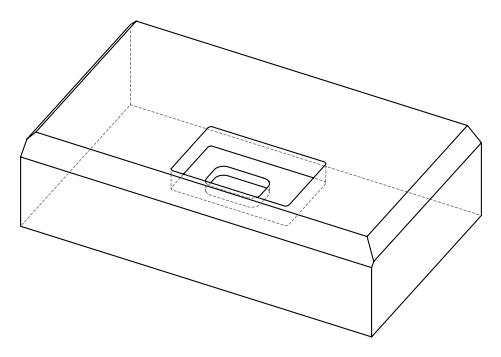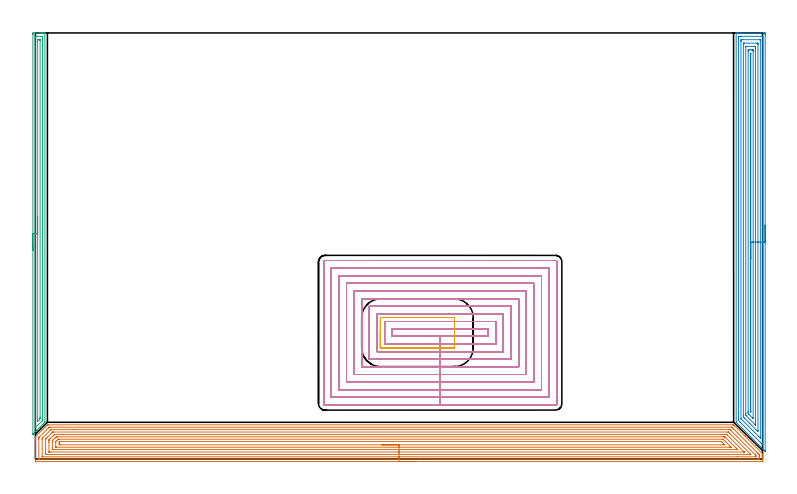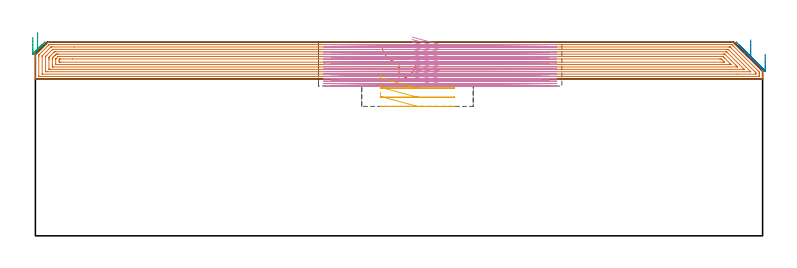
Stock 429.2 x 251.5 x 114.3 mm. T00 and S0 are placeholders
(PLAN: 5 operations, 2 tool changes, 152.7 min)
(1 AREA_MILL | FG_CHAMFER_SURFACE | UGT0205_001 | 27.32 min | 101028 mm3)
(2 AREA_MILL_1 | FG_CHAMFER_SURFACE_1 | UGT0205_001 | 13.53 min | 34454 mm3)
(3 AREA_MILL_2 | FG_CHAMFER_SURFACE_2 | UGT0205_001 | 5.8 min | 5853 mm3)
(4 MILL_RECTANGULAR_POCKET | POCKET_RECTANGULAR_STRAIGHT | NXT0201_008 | Follow Part, ap 1.5, ae 75% | 104.93 min | 339320 mm3)
(5 MILL_RECTANGULAR_POCKET_1 | POCKET_RECTANGULAR_STRAIGHT_1 | UGT0201_105 | Follow Part, ap 5.5, ae 75% | 1.15 min | 30226 mm3)
(TOOL UGT0205_001 | Chamfer Mill 20 x 3 x 45 deg. | D20 FL50 Z2)
(TOOL NXT0201_008 | ENDMILL 6mm [2P460-0600-NA 1630] | D6 FL26 Z6)
(TOOL UGT0201_105 | End Mill 22 mm | D22 FL25 Z2)
(OP 1 AREA_MILL)
G17 G21 G94 G90
T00 M6
G54
G17 G0 G90 X224.6 Y-1.5 S1061 M3
G43 Z124.3 H0
Z102.6
G94 G1 X224.562 Z101.728 F250.
X224.448 Z100.864
X224.259 Z100.012
X223.997 Z99.18
X223.663 Z98.374
X223.26 Z97.6
X222.791 Z96.864
X222.26 Z96.172
X221.671 Z95.529
X221.028 Z94.94
X220.336 Z94.408
X219.6 Z93.94
X218.826 Z93.537
X218.02 Z93.203
X217.188 Z92.941
X216.336 Z92.752
X215.472 Z92.638
X214.6 Z92.6
X0.619
X0.029 Y-1.494 Z92.604
X0.007 Y-1.492 Z92.606
X0. Y-0.905 Z93.193
Y9.796 Z103.89
Y11.235 Z105.331
Y11.579 Z105.674
Y12.268 Z106.368
Y12.917 Z107.016
X0.001 Y13.02 Z107.119
X0.01 Y13.1 Z107.195
X0.083 Y13.184 Z107.282
X6.966 Y20.066 Z114.164
X7.105 Y20.198 Z114.287
X7.767 Y20.2 Z114.3
X411.605
X412.095 Y20.197 Z114.288
X412.232 Y20.069 Z114.167
X412.242 Y20.058 Z114.158
X418.716 Y13.586 Z107.683
X428.748 Y3.554 Z97.651
X429.191 Y3.108 Z97.207
X429.195 Y3.102 Z97.201
X429.2 Y3.072 Z97.171
Y2.662 Z96.761
Y2.591 Z96.69
Y1.77 Z95.865
Y0.534 Z94.631
Y-0.013 Z94.081
Y-0.631 Z93.464
X429.198 Y-0.905 Z93.19
X429.193 Y-1.491 Z92.605
X429.17 Y-1.493 Z92.603
X428.581 Y-1.5 Z92.6
X214.6
Y-0.086 Z94.014
X2.333
X2.188 Y-0.084 Z94.016
X2.091 Y-0.082 Z94.018
X2.019 Y-0.079 Z94.021
X2.01 Y-0.069 Z94.031
X2.007 Y-0.013 Z94.087
X2.001 Y0.391 Z94.491
Y11.579 Z105.679
X2.002 Y11.983 Z106.083
X2.01 Y12.471 Z106.571
X2.025 Y12.664 Z106.764
X2.117 Y12.759 Z106.859
X2.406 Y13.056 Z107.156
X7.767 Y18.417 Z112.517
X7.916 Y18.564 Z112.664
X8.069 Y18.713 Z112.813
X8.134 Y18.772 Z112.872
X8.369 Y18.781 Z112.881
X8.515 Y18.784 Z112.884
X8.588 Y18.785 Z112.885
X8.66 Y18.786 Z112.886
X410.785 Y18.785 Z112.885
X410.93 Y18.782 Z112.882
X411.026 Y18.779 Z112.879
X411.066 Y18.773 Z112.873
X411.079 Y18.763 Z112.863
X411.134 Y18.713 Z112.813
X411.605 Y18.245 Z112.345
X412.029 Y17.821 Z111.921
X426.296 Y3.554 Z97.654
X426.794 Y3.054 Z97.154
X427.178 Y2.662 Z96.762
X427.193 Y2.263 Z96.363
X427.198 Y1.77 Z95.87
X427.2 Y1.365 Z95.465
Y0.879 Z94.979
X427.199 Y0.474 Z94.574
X427.192 Y-0.013 Z94.087
X427.19 Y-0.062 Z94.038
X427.176 Y-0.079 Z94.021
X426.866 Y-0.086 Z94.014
X214.6
Y1.328 Z95.428
X4.193 Y1.329 Z95.429
X4.046 Y1.33 Z95.43
X4.021 Y1.332 Z95.432
X4.015 Y1.334 Z95.434
X4.01 Y1.347 Z95.447
X4.004 Y1.449 Z95.549
X4.001 Y1.578 Z95.678
X4. Y11.772 Z105.872
X4.002 Y11.965 Z106.065
X4.006 Y12.093 Z106.193
X4.01 Y12.194 Z106.294
X4.039 Y12.227 Z106.327
X4.193 Y12.393 Z106.493
X8.729 Y16.93 Z111.03
X9.146 Y17.337 Z111.437
X9.174 Y17.362 Z111.462
X9.223 Y17.365 Z111.465
X9.333 Y17.369 Z111.469
X9.554 Y17.371 Z111.471
X22.9
X409.376
X409.818 Y17.369 Z111.469
X409.965 Y17.366 Z111.466
X410.015 Y17.365 Z111.465
X410.056 Y17.333 Z111.433
X410.14 Y17.253 Z111.353
X410.47 Y16.93 Z111.03
X424.738 Y2.662 Z96.762
X425.007 Y2.391 Z96.491
X425.154 Y2.234 Z96.334
X425.19 Y2.192 Z96.292
X425.194 Y2.091 Z96.191
X425.198 Y1.963 Z96.063
X425.199 Y1.77 Z95.87
Y1.579 Z95.679
X425.193 Y1.385 Z95.485
X425.19 Y1.336 Z95.436
X425.171 Y1.334 Z95.434
X425.117 Y1.331 Z95.431
X425.007 Y1.329 Z95.429
X414.292 Y1.328 Z95.428
X214.6
Y2.743 Z96.843
X6.792
X6.051 Y2.749 Z96.849
X6.014
X6.01 Y2.792 Z96.892
X6.005 Y2.897 Z96.997
X6.002 Y3.109 Z97.209
X6. Y3.534 Z97.634
X6.001 Y11.579 Z105.679
X6.006 Y11.688 Z105.788
X6.01 Y11.741 Z105.841
X6.045 Y11.784 Z105.884
X6.18 Y11.925 Z106.025
X6.351 Y12.101 Z106.201
X6.72 Y12.471 Z106.571
X9.554 Y15.305 Z109.405
X9.921 Y15.671 Z109.771
X10.098 Y15.846 Z109.946
X10.165 Y15.908 Z110.008
X10.202 Y15.941 Z110.041
X10.246 Y15.95 Z110.05
X10.447 Y15.955 Z110.055
X10.529 Y15.956 Z110.056
X408.112 Y15.957 Z110.057
X408.925 Y15.951 Z110.051
X408.975 Y15.95 Z110.05
X409.027 Y15.912 Z110.012
X409.14 Y15.804 Z109.904
X409.364 Y15.585 Z109.685
X409.805 Y15.146 Z109.246
X422.045 Y2.906 Z97.006
X422.145 Y2.804 Z96.904
X422.193 Y2.752 Z96.852
X422.195 Y2.746 Z96.846
X422.194 Y2.745 Z96.845
X422.173 Y2.744 Z96.844
X421.433 Y2.743 Z96.843
X214.6
Y4.157 Z98.257
X8.66 Y4.158 Z98.258
X8.052 Y4.161 Z98.261
X8.02 Y4.164 Z98.264
X8.01 Y4.169 Z98.269
X8.004 Y4.209 Z98.309
X8.001 Y4.446 Z98.546
X8. Y9.796 Z103.896
Y10.688 Z104.788
X8.001 Y11.017 Z105.117
X8.003 Y11.182 Z105.282
X8.008 Y11.264 Z105.364
X8.012 Y11.302 Z105.402
X8.027 Y11.32 Z105.42
X8.279 Y11.579 Z105.679
X8.469 Y11.77 Z105.87
X8.66 Y11.962 Z106.062
X10.7 Y14.002 Z108.102
X10.953 Y14.254 Z108.354
X11.148 Y14.447 Z108.547
X11.216 Y14.51 Z108.61
X11.24 Y14.53 Z108.63
X11.27 Y14.536 Z108.636
X11.341 Y14.538 Z108.638
X11.946 Y14.542 Z108.642
X407.138 Y14.543 Z108.643
X407.744 Y14.541 Z108.641
X407.886 Y14.538 Z108.638
X407.954 Y14.536 Z108.636
X408.031 Y14.466 Z108.566
X408.246 Y14.254 Z108.354
X415.626 Y6.876 Z100.976
X417.859 Y4.643 Z98.743
X418.056 Y4.446 Z98.546
X418.25 Y4.248 Z98.348
X418.303 Y4.191 Z98.291
X418.327 Y4.163 Z98.263
X418.32 Y4.162 Z98.262
X418.245 Y4.159 Z98.259
X418.148 Y4.157 Z98.257
X214.6
Y5.571 Z99.671
X10.447 Y5.572 Z99.672
X10.211 Y5.573 Z99.673
X10.074 Y5.576 Z99.676
X10.013 Y5.578 Z99.678
X10.01 Y5.612 Z99.712
X10.003 Y5.781 Z99.881
X10.001 Y6.229 Z100.329
X10. Y6.675 Z100.775
Y10.242 Z104.342
X10.004 Y10.688 Z104.788
X10.008 Y10.799 Z104.899
X10.012 Y10.852 Z104.952
X10.045 Y10.889 Z104.989
X10.143 Y10.991 Z105.091
X10.447 Y11.299 Z105.399
X10.587 Y11.44 Z105.54
X11.48 Y12.332 Z106.432
X11.619 Y12.471 Z106.571
X11.928 Y12.776 Z106.876
X12.234 Y13.076 Z107.176
X12.297 Y13.122 Z107.222
X12.352 Y13.124 Z107.224
X12.471 Y13.127 Z107.227
X13.128 Y13.129 Z107.229
X13.362
X406.244
X406.48 Y13.128 Z107.228
X406.808 Y13.124 Z107.224
X406.889 Y13.122 Z107.222
X406.929 Y13.111 Z107.211
X406.984 Y13.06 Z107.16
X407.138 Y12.913 Z107.013
X410.712 Y9.341 Z103.441
X413.392 Y6.66 Z100.76
X413.823 Y6.229 Z100.329
X414.285 Y5.765 Z99.865
X414.435 Y5.608 Z99.708
X414.461 Y5.579 Z99.679
X414.417 Y5.577 Z99.677
X414.285 Y5.574 Z99.674
X414.05 Y5.572 Z99.672
X214.6 Y5.571 Z99.671
Y6.985 Z101.085
X12.369 Y6.986 Z101.086
X12.234 Y6.987 Z101.087
X12.099 Y6.99 Z101.09
X12.017 Y6.992 Z101.092
X12.01 Y7.043 Z101.143
X12.006 Y7.121 Z101.221
X12.001 Y7.353 Z101.453
Y9.796 Z103.896
X12.002 Y10.028 Z104.128
X12.009 Y10.263 Z104.363
X12.014 Y10.405 Z104.505
X12.26 Y10.662 Z104.762
X13.177 Y11.579 Z105.679
X13.275 Y11.67 Z105.77
X13.315 Y11.705 Z105.805
X13.479 Y11.709 Z105.809
X13.75 Y11.713 Z105.813
X13.886 Y11.714 Z105.814
X14.021 Y11.715 Z105.815
X405.351 Y11.714 Z105.814
X405.487 Y11.712 Z105.812
X405.757 Y11.708 Z105.808
X405.893 Y11.698 Z105.798
X405.935 Y11.66 Z105.76
X406.021 Y11.579 Z105.679
X406.244 Y11.358 Z105.458
X406.916 Y10.688 Z104.788
X409.818 Y7.785 Z101.885
X410.48 Y7.121 Z101.221
X410.572 Y7.024 Z101.124
X410.595 Y6.996 Z101.096
X410.597 Y6.992 Z101.092
X410.541 Y6.99 Z101.09
X410.361 Y6.987 Z101.087
X409.818 Y6.985 Z101.085
X214.6
Y8.4 Z102.5
X14.915
X14.524 Y8.402 Z102.502
X14.021 Y8.407 Z102.507
X14.001 Y8.904 Z103.004
X14. Y8.925 Z103.025
X14.001 Y9.796 Z103.896
X14.002 Y9.815 Z103.915
X14.021 Y9.962 Z104.062
X14.265 Y10.209 Z104.309
X14.334 Y10.275 Z104.375
X14.364 Y10.294 Z104.394
X14.413 Y10.296 Z104.396
X14.915 Y10.299 Z104.399
X21.853 Y10.3 Z104.4
X403.953
X404.458 Y10.297 Z104.397
X404.853 Y10.293 Z104.393
X405.351 Y9.803 Z103.903
X406.244 Y8.909 Z103.009
X406.743 Y8.407 Z102.507
X406.244 Y8.402 Z102.502
X405.856 Y8.4 Z102.5
X214.6
X213.728 Z102.538
X212.863 Z102.651
X212.012 Z102.84
X211.18 Z103.103
X210.374 Z103.436
X209.6 Z103.839
X208.864 Z104.308
X208.172 Z104.839
X207.529 Z105.428
X206.94 Z106.072
X206.408 Z106.764
X205.94 Z107.5
X205.537 Z108.273
X205.203 Z109.079
X204.941 Z109.911
X204.752 Z110.763
X204.638 Z111.628
X204.6 Z112.5
G0 Z124.3
M5
M2
(OP 2 AREA_MILL_1)
G17 G21 G94 G90
T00 M6
G54
G17 G0 G90 X430.7 Y138.05 S1061 M3
G43 Z124.3 H0
Z107.2
G94 G1 Y138.012 Z106.328 F250.
Y137.898 Z105.464
Y137.709 Z104.612
Y137.447 Z103.78
Y137.113 Z102.974
Y136.71 Z102.2
Y136.241 Z101.464
Y135.71 Z100.772
Y135.121 Z100.129
Y134.478 Z99.54
Y133.786 Z99.008
Y133.05 Z98.54
Y132.276 Z98.137
Y131.47 Z97.803
Y130.638 Z97.541
Y129.786 Z97.352
Y128.922 Z97.238
Y128.05 Z97.2
Y4.848
X430.695 Y4.622 Z97.203
X430.693 Y4.618 Z97.204
X430.677 Y4.622 Z97.221
X430.34 Y4.96 Z97.56
X430.148 Y5.151 Z97.749
X413.685 Y21.614 Z114.214
X413.629 Y21.673 Z114.27
X413.607 Y21.7 Z114.293
X413.6 Y22.191 Z114.3
Y251.329
X413.603 Y251.491 Z114.288
X413.641 Y251.5 Z114.25
X414.023 Z113.877
X414.361 Z113.539
X415.041 Z112.854
X416.27 Z111.627
X416.818 Z111.076
X417.433 Z110.463
X429.534 Z98.364
X430.148 Y251.496 Z97.75
X430.692 Y251.492 Z97.206
X430.694 Y251.431 Z97.204
X430.699 Y250.882 Z97.201
X430.7 Y250.327 Z97.2
Y128.05
X429.286 Z98.614
Y9.684
X429.285 Y8.791 Z98.615
X429.284 Y8.766 Z98.616
X429.259 Y8.503 Z98.641
X428.962 Y8.791 Z98.938
X428.371 Y9.379 Z99.529
X428.065 Y9.684 Z99.835
X415.929 Y21.82 Z111.971
X415.561 Y22.191 Z112.339
X415.041 Y22.721 Z112.859
X415.016 Y23.084 Z112.884
X415.015 Y23.11 Z112.885
X415.014 Y34.488 Z112.886
Y248.202
X415.015 Y249.096 Z112.885
X415.016 Y249.121 Z112.884
X415.041 Y249.49 Z112.859
X415.529 Y249.498 Z112.371
X415.929 Y249.499 Z111.971
X416.416 Y249.5 Z111.484
X428.371 Y249.499 Z99.529
X428.859 Y249.498 Z99.041
X429.259 Y249.49 Z98.641
X429.284 Y249.096 Z98.616
X429.285 Y249.07 Z98.615
X429.286 Y128.05 Z98.614
X427.872 Z100.028
X427.871 Y13.258 Z100.029
X427.87 Y12.867 Z100.03
X427.866 Y12.364 Z100.034
X427.865 Y12.35 Z100.035
X427.842 Y12.364 Z100.058
X427.482 Y12.719 Z100.418
X426.942 Y13.258 Z100.958
X424.485 Y15.714 Z103.415
X416.818 Y23.382 Z111.082
X416.522 Y23.682 Z111.378
X416.45 Y23.759 Z111.45
X416.435 Y23.777 Z111.465
X416.433 Y23.8 Z111.467
X416.43 Y23.847 Z111.47
X416.429 Y23.977 Z111.471
Y246.416
X416.431 Y246.805 Z111.469
X416.435 Y247.309 Z111.465
X416.445 Y247.49 Z111.455
X416.631 Y247.497 Z111.269
X416.818 Y247.499 Z111.082
X417.517 Y247.5 Z110.383
X427.292 Z100.608
X427.482 Y247.498 Z100.418
X427.672 Y247.495 Z100.228
X427.798 Y247.49 Z100.102
X427.865 Y247.478 Z100.035
X427.867 Y247.439 Z100.033
X427.869 Y247.309 Z100.031
X427.871 Y246.918 Z100.029
X427.872 Y128.05 Z100.028
X426.457 Z101.443
Y16.968
X426.456 Y16.831 Z101.444
X426.45 Y16.223 Z101.45
X425.82 Y16.831 Z102.08
X421.798 Y20.851 Z106.102
X418.671 Y23.977 Z109.229
X418.595 Y24.053 Z109.305
X418.188 Y24.462 Z109.712
X417.985 Y24.67 Z109.915
X417.885 Y24.776 Z110.015
X417.85 Y24.825 Z110.05
X417.848 Y24.871 Z110.052
X417.843 Y25.627 Z110.057
Y25.764
Y244.629
X417.847 Y245.381 Z110.053
X417.849 Y245.484 Z110.051
X417.946 Y245.49 Z109.954
X418.162 Y245.496 Z109.738
X418.595 Y245.5 Z109.305
X425.727 Z102.173
X426.146 Y245.497 Z101.754
X426.355 Y245.492 Z101.545
X426.45 Y245.488 Z101.45
X426.452 Y245.416 Z101.448
X426.457 Y244.766 Z101.443
Y244.629
Y128.05
X425.043 Z102.857
Y20.176
X425.042 Y20.1 Z102.858
X425.04 Y20.074 Z102.86
X425.039 Y20.072 Z102.861
X425.019 Y20.088 Z102.881
X424.938 Y20.163 Z102.962
X424.816 Y20.282 Z103.084
X424.694 Y20.404 Z103.206
X419.484 Y25.615 Z108.416
X419.337 Y25.764 Z108.563
X419.288 Y25.822 Z108.612
X419.264 Y25.855 Z108.636
X419.262 Y25.879 Z108.638
X419.259 Y25.99 Z108.641
X419.257 Y26.657 Z108.643
Y26.886
Y243.07
X419.26 Y243.299 Z108.64
X419.264 Y243.451 Z108.636
X419.266 Y243.491 Z108.634
X419.28 Y243.493 Z108.62
X419.321 Y243.496 Z108.579
X419.484 Y243.499 Z108.416
X419.719 Y243.5 Z108.181
X424.162 Y243.499 Z103.738
X424.816 Y243.493 Z103.084
X425.027 Y243.49 Z102.873
X425.037 Y243.07 Z102.863
X425.041 Y242.842 Z102.859
X425.042 Y242.615 Z102.858
X425.043 Y128.05 Z102.857
X423.629 Z104.271
Y24.278
X423.627 Y23.977 Z104.273
X423.625 Y23.939 Z104.275
X423.623 Y23.936 Z104.277
X423.618 Y23.937 Z104.282
X423.572 Y23.977 Z104.328
X421.261 Y26.286 Z106.639
X420.892 Y26.657 Z107.008
X420.768 Y26.788 Z107.132
X420.678 Y26.885 Z107.222
X420.676 Y26.955 Z107.224
X420.673 Y27.249 Z107.227
X420.671 Y27.551 Z107.229
Y28.144
Y240.755
X420.673 Y241.056 Z107.227
X420.676 Y241.352 Z107.224
X420.679 Y241.49 Z107.221
X420.823 Y241.496 Z107.077
X421.261 Y241.499 Z106.639
X421.708 Y241.5 Z106.192
X422.597 Z105.303
X423.039 Y241.499 Z104.861
X423.489 Y241.496 Z104.411
X423.607 Y241.49 Z104.293
X423.622 Y241.479 Z104.278
X423.624 Y241.442 Z104.276
X423.627 Y241.358 Z104.273
X423.628 Y241.056 Z104.272
X423.629 Y240.462 Z104.271
Y128.05
X422.215 Z105.685
X422.214 Y28.314 Z105.686
X422.213 Y28.184 Z105.687
X422.208 Y27.924 Z105.692
X422.205 Y27.803 Z105.695
X422.192 Y27.814 Z105.708
X422.15 Y27.859 Z105.75
X422.092 Y28.444 Z105.808
X422.089 Y28.505 Z105.811
X422.085 Y29.337 Z105.815
Y29.402
X422.086 Y239.269 Z105.814
X422.087 Y239.332 Z105.813
X422.091 Y239.398 Z105.809
X422.099 Y239.49 Z105.801
X422.15 Y239.496 Z105.75
X422.183 Y239.497 Z105.717
X422.202 Y239.494 Z105.698
X422.207 Y239.492 Z105.693
X422.209 Y239.463 Z105.691
X422.214 Y239.334 Z105.686
Y239.269
X422.215 Y128.05 Z105.685
Y127.178 Z105.723
Y126.313 Z105.837
Y125.462 Z106.026
Y124.63 Z106.288
Y123.824 Z106.622
Y123.05 Z107.025
Y122.314 Z107.494
Y121.622 Z108.025
Y120.979 Z108.614
Y120.39 Z109.257
Y119.858 Z109.95
Y119.39 Z110.685
Y118.987 Z111.459
Y118.653 Z112.265
Y118.391 Z113.097
Y118.202 Z113.949
Y118.088 Z114.814
Y118.05 Z115.685
G0 Z124.3
M5
M2
(OP 3 AREA_MILL_2)
G17 G21 G94 G90
T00 M6
G54
G17 G0 G90 X-1.5 Y123.05 S1061 M3
G43 Z124.3 H0
Z117.2
G94 G1 Y123.088 Z116.328 F250.
Y123.202 Z115.464
Y123.391 Z114.612
Y123.653 Z113.78
Y123.987 Z112.974
Y124.39 Z112.2
Y124.859 Z111.464
Y125.39 Z110.772
Y125.979 Z110.129
Y126.622 Z109.54
Y127.314 Z109.008
Y128.05 Z108.54
Y128.824 Z108.137
Y129.63 Z107.803
Y130.462 Z107.541
Y131.314 Z107.352
Y132.179 Z107.238
Y133.05 Z107.2
Y250.466
X-1.499 Y250.891 Z107.201
X-1.495 Y251.353 Z107.203
X-1.491 Y251.491 Z107.205
X-1.038 Y251.5 Z107.659
X2.491 Z111.185
X3.051 Z111.748
X3.373 Z112.069
X3.934 Z112.63
X4.256 Z112.95
X5.263 Z113.962
X5.593 Y251.493 Z114.283
X5.597 Y251.492 Z114.288
X5.6 Y251.337 Z114.3
Y22.351
X5.595 Y21.694 Z114.289
X5.579 Y21.679 Z114.279
X4.467 Y20.566 Z113.165
X4.02 Y20.12 Z112.719
X2.986 Y19.086 Z111.685
X2.785 Y18.884 Z111.483
X2.682 Y18.781 Z111.379
X2.124 Y18.224 Z110.823
X1.903 Y18.001 Z110.6
X1.789 Y17.888 Z110.486
X1.263 Y17.362 Z109.962
X1.021 Y17.119 Z109.717
X0.896 Y16.995 Z109.594
X0.401 Y16.501 Z109.1
X0.138 Y16.237 Z108.835
X0.004 Y16.102 Z108.701
X-0.461 Y15.639 Z108.239
X-0.744 Y15.354 Z107.952
X-1.337 Y14.763 Z107.362
X-1.479 Y14.629 Z107.22
X-1.498 Y14.614 Z107.201
X-1.5 Y14.763 Z107.2
Y133.05
X-0.086 Z108.614
X-0.085 Y249.311 Z108.615
X-0.084 Y249.413 Z108.616
X-0.082 Y249.464 Z108.618
X-0.08 Y249.482 Z108.62
X-0.053 Y249.49 Z108.647
X0.339 Y249.498 Z109.039
X0.727 Y249.499 Z109.427
X1.219 Y249.5 Z109.919
X2.983 Z111.683
X3.373 Y249.499 Z112.073
X3.869 Y249.497 Z112.569
X4.082 Y249.49 Z112.782
X4.179 Y249.478 Z112.879
X4.185 Y249.177 Z112.885
Y249.105
Y23.315
Y23.244
X4.179 Y22.834 Z112.879
X4.176 Y22.737 Z112.876
X4.122 Y22.679 Z112.822
X4.028 Y22.581 Z112.728
X3.802 Y22.351 Z112.502
X3.586 Y22.136 Z112.286
X0.125 Y18.674 Z108.825
X0.036 Y18.586 Z108.736
X-0.051 Y18.502 Z108.649
X-0.066 Y18.49 Z108.634
X-0.075 Y18.484 Z108.625
X-0.079 Y18.503 Z108.621
X-0.084 Y18.709 Z108.616
X-0.085 Y18.781 Z108.615
X-0.086 Y19.4 Z108.614
Y133.05
X1.328 Z110.028
X1.329 Y246.71 Z110.029
X1.331 Y247.32 Z110.031
X1.334 Y247.461 Z110.034
X1.335 Y247.488 Z110.035
X1.372 Y247.493 Z110.072
X1.433 Y247.498 Z110.133
X1.609 Y247.499 Z110.309
X2.314 Z111.014
X2.491 Y247.496 Z111.191
X2.669 Y247.49 Z111.369
X2.765 Y247.481 Z111.465
X2.768 Y247.414 Z111.468
X2.769 Y247.32 Z111.469
X2.771 Y247.036 Z111.471
Y24.746
X2.768 Y24.137 Z111.468
X2.765 Y23.86 Z111.465
X2.76 Y23.771 Z111.46
X2.702 Y23.71 Z111.402
X2.491 Y23.492 Z111.191
X1.481 Y22.48 Z110.181
X1.351 Y22.351 Z110.051
X1.342 Y22.347 Z110.042
X1.337 Z110.037
X1.334 Y22.351 Z110.034
X1.331 Y22.369 Z110.031
X1.329 Y22.634 Z110.029
X1.328 Y133.05 Z110.028
Y133.922 Z110.066
Y134.787 Z110.18
Y135.638 Z110.369
Y136.47 Z110.632
Y137.276 Z110.965
Y138.05 Z111.368
Y138.786 Z111.837
Y139.478 Z112.368
Y140.121 Z112.957
Y140.711 Z113.601
Y141.242 Z114.293
Y141.71 Z115.028
Y142.113 Z115.802
Y142.447 Z116.608
Y142.709 Z117.44
Y142.898 Z118.292
Y143.012 Z119.157
Y143.05 Z120.028
G0 Z124.3
M5
M2
(OP 4 MILL_RECTANGULAR_POCKET)
G17 G21 G94 G90
T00 M6
G54
G17 G0 G90 X222.334 Y72.4 S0 M3
G43 Z124.3 H1
Z117.3
G94 G1 X238.9 Z112.861 F250.
X267.2 F500.
Y76.7
X210.6
Y72.4
X238.9
Y67.9
X271.7
Y81.2
X206.1
Y67.9
X238.9
Y63.4
X276.2
Y85.7
X201.6
Y63.4
X238.9
Y58.9
X280.7
Y90.2
X197.1
Y58.9
X238.9
Y54.4
X285.2
Y94.7
X192.6
Y54.4
X238.9
Y49.9
X289.7
Y99.2
X188.1
Y49.9
X238.9
Y45.4
X294.2
Y103.7
X183.6
Y45.4
X238.9
Y40.9
X298.7
Y108.2
X179.1
Y40.9
X238.9
Y36.4
X303.2
Y112.7
X174.6
Y36.4
X238.9
Y31.9
X307.
G3 X307.7 Y32.6 R0.7
G1 Y116.5
G3 X307. Y117.2 R0.7
G1 X170.8
G3 X170.1 Y116.5 R0.7
G1 Y32.6
G3 X170.8 Y31.9 R0.7
G1 X238.9
X239.9
G0 X222.334 Y72.4 Z115.861
G1 X238.9 Z111.422 F250.
X267.2 F500.
Y76.7
X210.6
Y72.4
X238.9
Y67.9
X271.7
Y81.2
X206.1
Y67.9
X238.9
Y63.4
X276.2
Y85.7
X201.6
Y63.4
X238.9
Y58.9
X280.7
Y90.2
X197.1
Y58.9
X238.9
Y54.4
X285.2
Y94.7
X192.6
Y54.4
X238.9
Y49.9
X289.7
Y99.2
X188.1
Y49.9
X238.9
Y45.4
X294.2
Y103.7
X183.6
Y45.4
X238.9
Y40.9
X298.7
Y108.2
X179.1
Y40.9
X238.9
Y36.4
X303.2
Y112.7
X174.6
Y36.4
X238.9
Y31.9
X307.
G3 X307.7 Y32.6 R0.7
G1 Y116.5
G3 X307. Y117.2 R0.7
G1 X170.8
G3 X170.1 Y116.5 R0.7
G1 Y32.6
G3 X170.8 Y31.9 R0.7
G1 X238.9
X239.9
G0 X222.334 Y72.4 Z114.422
G1 X238.9 Z109.983 F250.
X267.2 F500.
Y76.7
X210.6
Y72.4
X238.9
Y67.9
X271.7
Y81.2
X206.1
Y67.9
X238.9
Y63.4
X276.2
Y85.7
X201.6
Y63.4
X238.9
Y58.9
X280.7
Y90.2
X197.1
Y58.9
X238.9
Y54.4
X285.2
Y94.7
X192.6
Y54.4
X238.9
Y49.9
X289.7
Y99.2
X188.1
Y49.9
X238.9
Y45.4
X294.2
Y103.7
X183.6
Y45.4
X238.9
Y40.9
X298.7
Y108.2
X179.1
Y40.9
X238.9
Y36.4
X303.2
Y112.7
X174.6
Y36.4
X238.9
Y31.9
X307.
G3 X307.7 Y32.6 R0.7
G1 Y116.5
G3 X307. Y117.2 R0.7
G1 X170.8
G3 X170.1 Y116.5 R0.7
G1 Y32.6
G3 X170.8 Y31.9 R0.7
G1 X238.9
X239.9
G0 X222.334 Y72.4 Z112.983
G1 X238.9 Z108.544 F250.
X267.2 F500.
Y76.7
X210.6
Y72.4
X238.9
Y67.9
X271.7
Y81.2
X206.1
Y67.9
X238.9
Y63.4
X276.2
Y85.7
X201.6
Y63.4
X238.9
Y58.9
X280.7
Y90.2
X197.1
Y58.9
X238.9
Y54.4
X285.2
Y94.7
X192.6
Y54.4
X238.9
Y49.9
X289.7
Y99.2
X188.1
Y49.9
X238.9
Y45.4
X294.2
Y103.7
X183.6
Y45.4
X238.9
Y40.9
X298.7
Y108.2
X179.1
Y40.9
X238.9
Y36.4
X303.2
Y112.7
X174.6
Y36.4
X238.9
Y31.9
X307.
G3 X307.7 Y32.6 R0.7
G1 Y116.5
G3 X307. Y117.2 R0.7
G1 X170.8
G3 X170.1 Y116.5 R0.7
G1 Y32.6
G3 X170.8 Y31.9 R0.7
G1 X238.9
X239.9
G0 X222.334 Y72.4 Z111.544
G1 X238.9 Z107.105 F250.
X267.2 F500.
Y76.7
X210.6
Y72.4
X238.9
Y67.9
X271.7
Y81.2
X206.1
Y67.9
X238.9
Y63.4
X276.2
Y85.7
X201.6
Y63.4
X238.9
Y58.9
X280.7
Y90.2
X197.1
Y58.9
X238.9
Y54.4
X285.2
Y94.7
X192.6
Y54.4
X238.9
Y49.9
X289.7
Y99.2
X188.1
Y49.9
X238.9
Y45.4
X294.2
Y103.7
X183.6
Y45.4
X238.9
Y40.9
X298.7
Y108.2
X179.1
Y40.9
X238.9
Y36.4
X303.2
Y112.7
X174.6
Y36.4
X238.9
Y31.9
X307.
G3 X307.7 Y32.6 R0.7
G1 Y116.5
G3 X307. Y117.2 R0.7
G1 X170.8
G3 X170.1 Y116.5 R0.7
G1 Y32.6
G3 X170.8 Y31.9 R0.7
G1 X238.9
X239.9
G0 X222.334 Y72.4 Z110.105
G1 X238.9 Z105.667 F250.
X267.2 F500.
Y76.7
X210.6
Y72.4
X238.9
Y67.9
X271.7
Y81.2
X206.1
Y67.9
X238.9
Y63.4
X276.2
Y85.7
X201.6
Y63.4
X238.9
Y58.9
X280.7
Y90.2
X197.1
Y58.9
X238.9
Y54.4
X285.2
Y94.7
X192.6
Y54.4
X238.9
Y49.9
X289.7
Y99.2
X188.1
Y49.9
X238.9
Y45.4
X294.2
Y103.7
X183.6
Y45.4
X238.9
Y40.9
X298.7
Y108.2
X179.1
Y40.9
X238.9
Y36.4
X303.2
Y112.7
X174.6
Y36.4
X238.9
Y31.9
X307.
G3 X307.7 Y32.6 R0.7
G1 Y116.5
G3 X307. Y117.2 R0.7
G1 X170.8
G3 X170.1 Y116.5 R0.7
G1 Y32.6
G3 X170.8 Y31.9 R0.7
G1 X238.9
X239.9
G0 X222.334 Y72.4 Z108.667
G1 X238.9 Z104.228 F250.
X267.2 F500.
Y76.7
X210.6
Y72.4
X238.9
Y67.9
X271.7
Y81.2
X206.1
Y67.9
X238.9
Y63.4
X276.2
Y85.7
X201.6
Y63.4
X238.9
Y58.9
X280.7
Y90.2
X197.1
Y58.9
X238.9
Y54.4
X285.2
Y94.7
X192.6
Y54.4
X238.9
Y49.9
X289.7
Y99.2
X188.1
Y49.9
X238.9
Y45.4
X294.2
Y103.7
X183.6
Y45.4
X238.9
Y40.9
X298.7
Y108.2
X179.1
Y40.9
X238.9
Y36.4
X303.2
Y112.7
X174.6
Y36.4
X238.9
Y31.9
X307.
G3 X307.7 Y32.6 R0.7
G1 Y116.5
G3 X307. Y117.2 R0.7
G1 X170.8
G3 X170.1 Y116.5 R0.7
G1 Y32.6
G3 X170.8 Y31.9 R0.7
G1 X238.9
X239.9
G0 X222.334 Y72.4 Z107.228
G1 X238.9 Z102.789 F250.
X267.2 F500.
Y76.7
X210.6
Y72.4
X238.9
Y67.9
X271.7
Y81.2
X206.1
Y67.9
X238.9
Y63.4
X276.2
Y85.7
X201.6
Y63.4
X238.9
Y58.9
X280.7
Y90.2
X197.1
Y58.9
X238.9
Y54.4
X285.2
Y94.7
X192.6
Y54.4
X238.9
Y49.9
X289.7
Y99.2
X188.1
Y49.9
X238.9
Y45.4
X294.2
Y103.7
X183.6
Y45.4
X238.9
Y40.9
X298.7
Y108.2
X179.1
Y40.9
X238.9
Y36.4
X303.2
Y112.7
X174.6
Y36.4
X238.9
Y31.9
X307.
G3 X307.7 Y32.6 R0.7
G1 Y116.5
G3 X307. Y117.2 R0.7
G1 X170.8
G3 X170.1 Y116.5 R0.7
G1 Y32.6
G3 X170.8 Y31.9 R0.7
G1 X238.9
X239.9
G0 X222.334 Y72.4 Z105.789
G1 X238.9 Z101.35 F250.
X267.2 F500.
Y76.7
X210.6
Y72.4
X238.9
Y67.9
X271.7
Y81.2
X206.1
Y67.9
X238.9
Y63.4
X276.2
Y85.7
X201.6
Y63.4
X238.9
Y58.9
X280.7
Y90.2
X197.1
Y58.9
X238.9
Y54.4
X285.2
Y94.7
X192.6
Y54.4
X238.9
Y49.9
X289.7
Y99.2
X188.1
Y49.9
X238.9
Y45.4
X294.2
Y103.7
X183.6
Y45.4
X238.9
Y40.9
X298.7
Y108.2
X179.1
Y40.9
X238.9
Y36.4
X303.2
Y112.7
X174.6
Y36.4
X238.9
Y31.9
X307.
G3 X307.7 Y32.6 R0.7
G1 Y116.5
G3 X307. Y117.2 R0.7
G1 X170.8
G3 X170.1 Y116.5 R0.7
G1 Y32.6
G3 X170.8 Y31.9 R0.7
G1 X238.9
X239.9
G0 X222.334 Y72.4 Z104.35
G1 X238.9 Z99.911 F250.
X267.2 F500.
Y76.7
X210.6
Y72.4
X238.9
Y67.9
X271.7
Y81.2
X206.1
Y67.9
X238.9
Y63.4
X276.2
Y85.7
X201.6
Y63.4
X238.9
Y58.9
X280.7
Y90.2
X197.1
Y58.9
X238.9
Y54.4
X285.2
Y94.7
X192.6
Y54.4
X238.9
Y49.9
X289.7
Y99.2
X188.1
Y49.9
X238.9
Y45.4
X294.2
Y103.7
X183.6
Y45.4
X238.9
Y40.9
X298.7
Y108.2
X179.1
Y40.9
X238.9
Y36.4
X303.2
Y112.7
X174.6
Y36.4
X238.9
Y31.9
X307.
G3 X307.7 Y32.6 R0.7
G1 Y116.5
G3 X307. Y117.2 R0.7
G1 X170.8
G3 X170.1 Y116.5 R0.7
G1 Y32.6
G3 X170.8 Y31.9 R0.7
G1 X238.9
X239.9
G0 X222.334 Y72.4 Z102.911
G1 X238.9 Z98.472 F250.
X267.2 F500.
Y76.7
X210.6
Y72.4
X238.9
Y67.9
X271.7
Y81.2
X206.1
Y67.9
X238.9
Y63.4
X276.2
Y85.7
X201.6
Y63.4
X238.9
Y58.9
X280.7
Y90.2
X197.1
Y58.9
X238.9
Y54.4
X285.2
Y94.7
X192.6
Y54.4
X238.9
Y49.9
X289.7
Y99.2
X188.1
Y49.9
X238.9
Y45.4
X294.2
Y103.7
X183.6
Y45.4
X238.9
Y40.9
X298.7
Y108.2
X179.1
Y40.9
X238.9
Y36.4
X303.2
Y112.7
X174.6
Y36.4
X238.9
Y31.9
X307.
G3 X307.7 Y32.6 R0.7
G1 Y116.5
G3 X307. Y117.2 R0.7
G1 X170.8
G3 X170.1 Y116.5 R0.7
G1 Y32.6
G3 X170.8 Y31.9 R0.7
G1 X238.9
X239.9
G0 X222.334 Y72.4 Z101.472
G1 X238.9 Z97.033 F250.
X267.2 F500.
Y76.7
X210.6
Y72.4
X238.9
Y67.9
X271.7
Y81.2
X206.1
Y67.9
X238.9
Y63.4
X276.2
Y85.7
X201.6
Y63.4
X238.9
Y58.9
X280.7
Y90.2
X197.1
Y58.9
X238.9
Y54.4
X285.2
Y94.7
X192.6
Y54.4
X238.9
Y49.9
X289.7
Y99.2
X188.1
Y49.9
X238.9
Y45.4
X294.2
Y103.7
X183.6
Y45.4
X238.9
Y40.9
X298.7
Y108.2
X179.1
Y40.9
X238.9
Y36.4
X303.2
Y112.7
X174.6
Y36.4
X238.9
Y31.9
X307.
G3 X307.7 Y32.6 R0.7
G1 Y116.5
G3 X307. Y117.2 R0.7
G1 X170.8
G3 X170.1 Y116.5 R0.7
G1 Y32.6
G3 X170.8 Y31.9 R0.7
G1 X238.9
X239.9
G0 X222.334 Y72.4 Z100.033
G1 X238.9 Z95.594 F250.
X267.2 F500.
Y76.7
X210.6
Y72.4
X238.9
Y67.9
X271.7
Y81.2
X206.1
Y67.9
X238.9
Y63.4
X276.2
Y85.7
X201.6
Y63.4
X238.9
Y58.9
X280.7
Y90.2
X197.1
Y58.9
X238.9
Y54.4
X285.2
Y94.7
X192.6
Y54.4
X238.9
Y49.9
X289.7
Y99.2
X188.1
Y49.9
X238.9
Y45.4
X294.2
Y103.7
X183.6
Y45.4
X238.9
Y40.9
X298.7
Y108.2
X179.1
Y40.9
X238.9
Y36.4
X303.2
Y112.7
X174.6
Y36.4
X238.9
Y31.9
X307.
G3 X307.7 Y32.6 R0.7
G1 Y116.5
G3 X307. Y117.2 R0.7
G1 X170.8
G3 X170.1 Y116.5 R0.7
G1 Y32.6
G3 X170.8 Y31.9 R0.7
G1 X238.9
X239.9
G0 X222.334 Y72.4 Z98.594
G1 X238.9 Z94.156 F250.
X267.2 F500.
Y76.7
X210.6
Y72.4
X238.9
Y67.9
X271.7
Y81.2
X206.1
Y67.9
X238.9
Y63.4
X276.2
Y85.7
X201.6
Y63.4
X238.9
Y58.9
X280.7
Y90.2
X197.1
Y58.9
X238.9
Y54.4
X285.2
Y94.7
X192.6
Y54.4
X238.9
Y49.9
X289.7
Y99.2
X188.1
Y49.9
X238.9
Y45.4
X294.2
Y103.7
X183.6
Y45.4
X238.9
Y40.9
X298.7
Y108.2
X179.1
Y40.9
X238.9
Y36.4
X303.2
Y112.7
X174.6
Y36.4
X238.9
Y31.9
X307.
G3 X307.7 Y32.6 R0.7
G1 Y116.5
G3 X307. Y117.2 R0.7
G1 X170.8
G3 X170.1 Y116.5 R0.7
G1 Y32.6
G3 X170.8 Y31.9 R0.7
G1 X238.9
X239.9
G0 X222.334 Y72.4 Z97.156
G1 X238.9 Z92.717 F250.
X267.2 F500.
Y76.7
X210.6
Y72.4
X238.9
Y67.9
X271.7
Y81.2
X206.1
Y67.9
X238.9
Y63.4
X276.2
Y85.7
X201.6
Y63.4
X238.9
Y58.9
X280.7
Y90.2
X197.1
Y58.9
X238.9
Y54.4
X285.2
Y94.7
X192.6
Y54.4
X238.9
Y49.9
X289.7
Y99.2
X188.1
Y49.9
X238.9
Y45.4
X294.2
Y103.7
X183.6
Y45.4
X238.9
Y40.9
X298.7
Y108.2
X179.1
Y40.9
X238.9
Y36.4
X303.2
Y112.7
X174.6
Y36.4
X238.9
Y31.9
X307.
G3 X307.7 Y32.6 R0.7
G1 Y116.5
G3 X307. Y117.2 R0.7
G1 X170.8
G3 X170.1 Y116.5 R0.7
G1 Y32.6
G3 X170.8 Y31.9 R0.7
G1 X238.9
X239.9
G0 X222.334 Y72.4 Z95.717
G1 X238.9 Z91.278 F250.
X267.2 F500.
Y76.7
X210.6
Y72.4
X238.9
Y67.9
X271.7
Y81.2
X206.1
Y67.9
X238.9
Y63.4
X276.2
Y85.7
X201.6
Y63.4
X238.9
Y58.9
X280.7
Y90.2
X197.1
Y58.9
X238.9
Y54.4
X285.2
Y94.7
X192.6
Y54.4
X238.9
Y49.9
X289.7
Y99.2
X188.1
Y49.9
X238.9
Y45.4
X294.2
Y103.7
X183.6
Y45.4
X238.9
Y40.9
X298.7
Y108.2
X179.1
Y40.9
X238.9
Y36.4
X303.2
Y112.7
X174.6
Y36.4
X238.9
Y31.9
X307.
G3 X307.7 Y32.6 R0.7
G1 Y116.5
G3 X307. Y117.2 R0.7
G1 X170.8
G3 X170.1 Y116.5 R0.7
G1 Y32.6
G3 X170.8 Y31.9 R0.7
G1 X238.9
X239.9
G0 X222.334 Y72.4 Z94.278
G1 X238.9 Z89.839 F250.
X267.2 F500.
Y76.7
X210.6
Y72.4
X238.9
Y67.9
X271.7
Y81.2
X206.1
Y67.9
X238.9
Y63.4
X276.2
Y85.7
X201.6
Y63.4
X238.9
Y58.9
X280.7
Y90.2
X197.1
Y58.9
X238.9
Y54.4
X285.2
Y94.7
X192.6
Y54.4
X238.9
Y49.9
X289.7
Y99.2
X188.1
Y49.9
X238.9
Y45.4
X294.2
Y103.7
X183.6
Y45.4
X238.9
Y40.9
X298.7
Y108.2
X179.1
Y40.9
X238.9
Y36.4
X303.2
Y112.7
X174.6
Y36.4
X238.9
Y31.9
X307.
G3 X307.7 Y32.6 R0.7
G1 Y116.5
G3 X307. Y117.2 R0.7
G1 X170.8
G3 X170.1 Y116.5 R0.7
G1 Y32.6
G3 X170.8 Y31.9 R0.7
G1 X238.9
X239.9
G0 X222.334 Y72.4 Z92.839
G1 X238.9 Z88.4 F250.
X267.2 F500.
Y76.7
X210.6
Y72.4
X238.9
Y67.9
X271.7
Y81.2
X206.1
Y67.9
X238.9
Y63.4
X276.2
Y85.7
X201.6
Y63.4
X238.9
Y58.9
X280.7
Y90.2
X197.1
Y58.9
X238.9
Y54.4
X285.2
Y94.7
X192.6
Y54.4
X238.9
Y49.9
X289.7
Y99.2
X188.1
Y49.9
X238.9
Y45.4
X294.2
Y103.7
X183.6
Y45.4
X238.9
Y40.9
X298.7
Y108.2
X179.1
Y40.9
X238.9
Y36.4
X303.2
Y112.7
X174.6
Y36.4
X238.9
Y31.9
X307.
G3 X307.7 Y32.6 R0.7
G1 Y116.5
G3 X307. Y117.2 R0.7
G1 X170.8
G3 X170.1 Y116.5 R0.7
G1 Y32.6
G3 X170.8 Y31.9 R0.7
G1 X238.9
X239.9
G0 Z124.3
M5
M2
(OP 5 MILL_RECTANGULAR_POCKET_1)
G17 G21 G94 G90
T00 M6
G54
G17 G0 G90 X203.6 Y75.14 S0 M3
G43 Z124.3 H0
Z95.643
G94 G1 Y65.668 Z93.105 F250.
X203.626 Y65.626 Z93.092
X203.668 Y65.6 Z93.078
X225.5 Z87.229
X247.3 F500.
X247.355 Y65.605
X247.395 Y65.645
X247.4 Y65.7
Y83.4
X247.395 Y83.455
X247.355 Y83.495
X247.3 Y83.5
X203.7
X203.645 Y83.495
X203.605 Y83.455
X203.6 Y83.4
Y65.7
X203.605 Y65.645
X203.645 Y65.605
X203.7 Y65.6
X225.5
X226.5
G0 X203.6 Y75.14 Z90.229
G1 Y65.668 Z87.691 F250.
X203.626 Y65.626 Z87.677
X203.668 Y65.6 Z87.664
X225.5 Z81.814
X247.3 F500.
X247.355 Y65.605
X247.395 Y65.645
X247.4 Y65.7
Y83.4
X247.395 Y83.455
X247.355 Y83.495
X247.3 Y83.5
X203.7
X203.645 Y83.495
X203.605 Y83.455
X203.6 Y83.4
Y65.7
X203.605 Y65.645
X203.645 Y65.605
X203.7 Y65.6
X225.5
X226.5
G0 X203.6 Y75.14 Z84.814
G1 Y65.668 Z82.276 F250.
X203.626 Y65.626 Z82.263
X203.668 Y65.6 Z82.25
X225.5 Z76.4
X247.3 F500.
X247.355 Y65.605
X247.395 Y65.645
X247.4 Y65.7
Y83.4
X247.395 Y83.455
X247.355 Y83.495
X247.3 Y83.5
X203.7
X203.645 Y83.495
X203.605 Y83.455
X203.6 Y83.4
Y65.7
X203.605 Y65.645
X203.645 Y65.605
X203.7 Y65.6
X225.5
X226.5
G0 Z124.3
M5
M2
